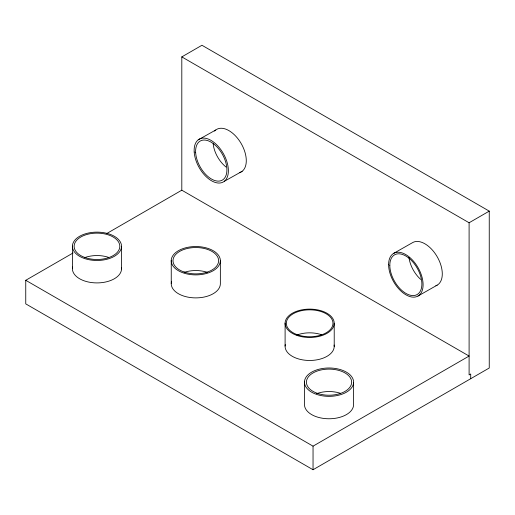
<?xml version="1.0" encoding="UTF-8"?>
<svg xmlns="http://www.w3.org/2000/svg" width="515" height="515" viewBox="0 0 515 515"><rect width="100%" height="100%" fill="white"/><g stroke="black" fill="none" stroke-linecap="round" stroke-linejoin="round"><path stroke-width="0.77" d="M25.75 280.289L313.043 446.157L469.101 356.058L181.808 190.19L181.808 56.895L201.957 45.262L489.25 211.131L489.25 368.006L313.043 469.738L25.75 303.869L25.75 280.289L73.124 252.942M106.566 233.636L181.808 190.19M181.808 56.895L469.101 222.763L489.25 211.131M393.692 253.354L412.67 242.578A24.559 14.182 60 0 1 437.853 257.931A24.559 14.182 60 0 1 435.838 285.761M418 296.035L437.184 285.143M198.236 139.829L215.701 130.025M224.289 181.325L242.134 171.308M470.71 378.712L470.71 374.006L469.101 374.933L469.101 222.763M353.593 382.388A24.559 14.175 0 0 1 316.422 394.335A24.559 14.175 0 0 1 317.092 369.776A24.559 14.175 0 0 1 353.593 382.388L353.593 404.809A24.559 14.175 0 0 1 328.647 418.766A24.559 14.175 0 0 1 304.481 404.365L304.481 381.943M334.216 323.517A24.559 14.175 0 0 1 297.046 335.458A24.559 14.175 0 0 1 297.715 310.906A24.559 14.175 0 0 1 334.216 323.517L334.216 346.518M313.043 446.157L313.043 469.738M285.104 323.072L285.104 346.074M220.356 260.931A24.559 14.175 0 0 1 183.192 272.879A24.559 14.175 0 0 1 183.861 248.32A24.559 14.175 0 0 1 220.356 260.931L220.356 283.932A24.559 14.175 0 0 1 193.492 297.825A24.559 14.175 0 0 1 171.611 281.274M171.25 260.487L171.25 283.488M121.527 246.531A24.559 14.175 0 0 1 84.363 258.472A24.559 14.175 0 0 1 85.033 233.919A24.559 14.175 0 0 1 121.527 246.531L121.527 268.952M72.422 246.086L72.422 268.508M121.437 267.472A24.559 14.175 0 0 1 96.588 282.909A24.559 14.175 0 0 1 72.596 267.028M334.119 345.037A24.559 14.175 0 0 1 309.27 360.468A24.559 14.175 0 0 1 285.278 344.593M214.601 131.055A24.559 14.182 60 0 1 240.866 143.009A24.559 14.182 60 0 1 239.501 172.68M420.723 279.426A22.834 13.184 60 0 1 408.962 257.384M226.04 167.027A22.448 12.959 60 0 1 213.152 143.691M184.711 272.203A22.808 13.171 0 0 1 207.513 272.409M296.833 335.053A23.317 13.461 0 0 1 321.63 334.744M316.596 393.685A22.615 13.055 0 0 1 340.647 393.389M84.409 257.719A22.84 13.184 0 0 1 108.704 257.416M85.245 257.622A22.84 13.184 0 0 0 119.808 246.518A22.84 13.184 0 0 0 85.87 234.789A22.84 13.184 0 0 0 85.245 257.622M297.683 334.847A23.317 13.461 0 0 0 332.973 323.504A23.317 13.461 0 0 0 298.314 311.53A23.317 13.461 0 0 0 297.683 334.847M184.093 272.01A22.808 13.171 0 0 0 218.611 260.918A22.808 13.171 0 0 0 184.711 249.202A22.808 13.171 0 0 0 184.093 272.01M194.194 152.034A24.559 13.976 60.7 0 0 220.967 182.857A24.559 13.976 60.7 0 0 218.618 146.839A24.559 13.976 60.7 0 0 194.194 152.034M195.661 152.768A22.448 12.778 60.7 0 0 220.137 180.945A22.448 12.778 60.7 0 0 217.987 148.024A22.448 12.778 60.7 0 0 195.661 152.768M317.42 393.37A22.615 13.055 0 0 0 351.648 382.375A22.615 13.055 0 0 0 318.038 370.761A22.615 13.055 0 0 0 317.42 393.37M388.606 264.562A24.559 14.092 60.4 0 0 414.421 297.123A24.559 14.092 60.4 0 0 414.511 262.399A24.559 14.092 60.4 0 0 388.606 264.562M389.816 265.27A22.827 13.1 60.4 0 0 413.822 295.539A22.827 13.1 60.4 0 0 413.906 263.262A22.827 13.1 60.4 0 0 389.816 265.27"/></g></svg>
